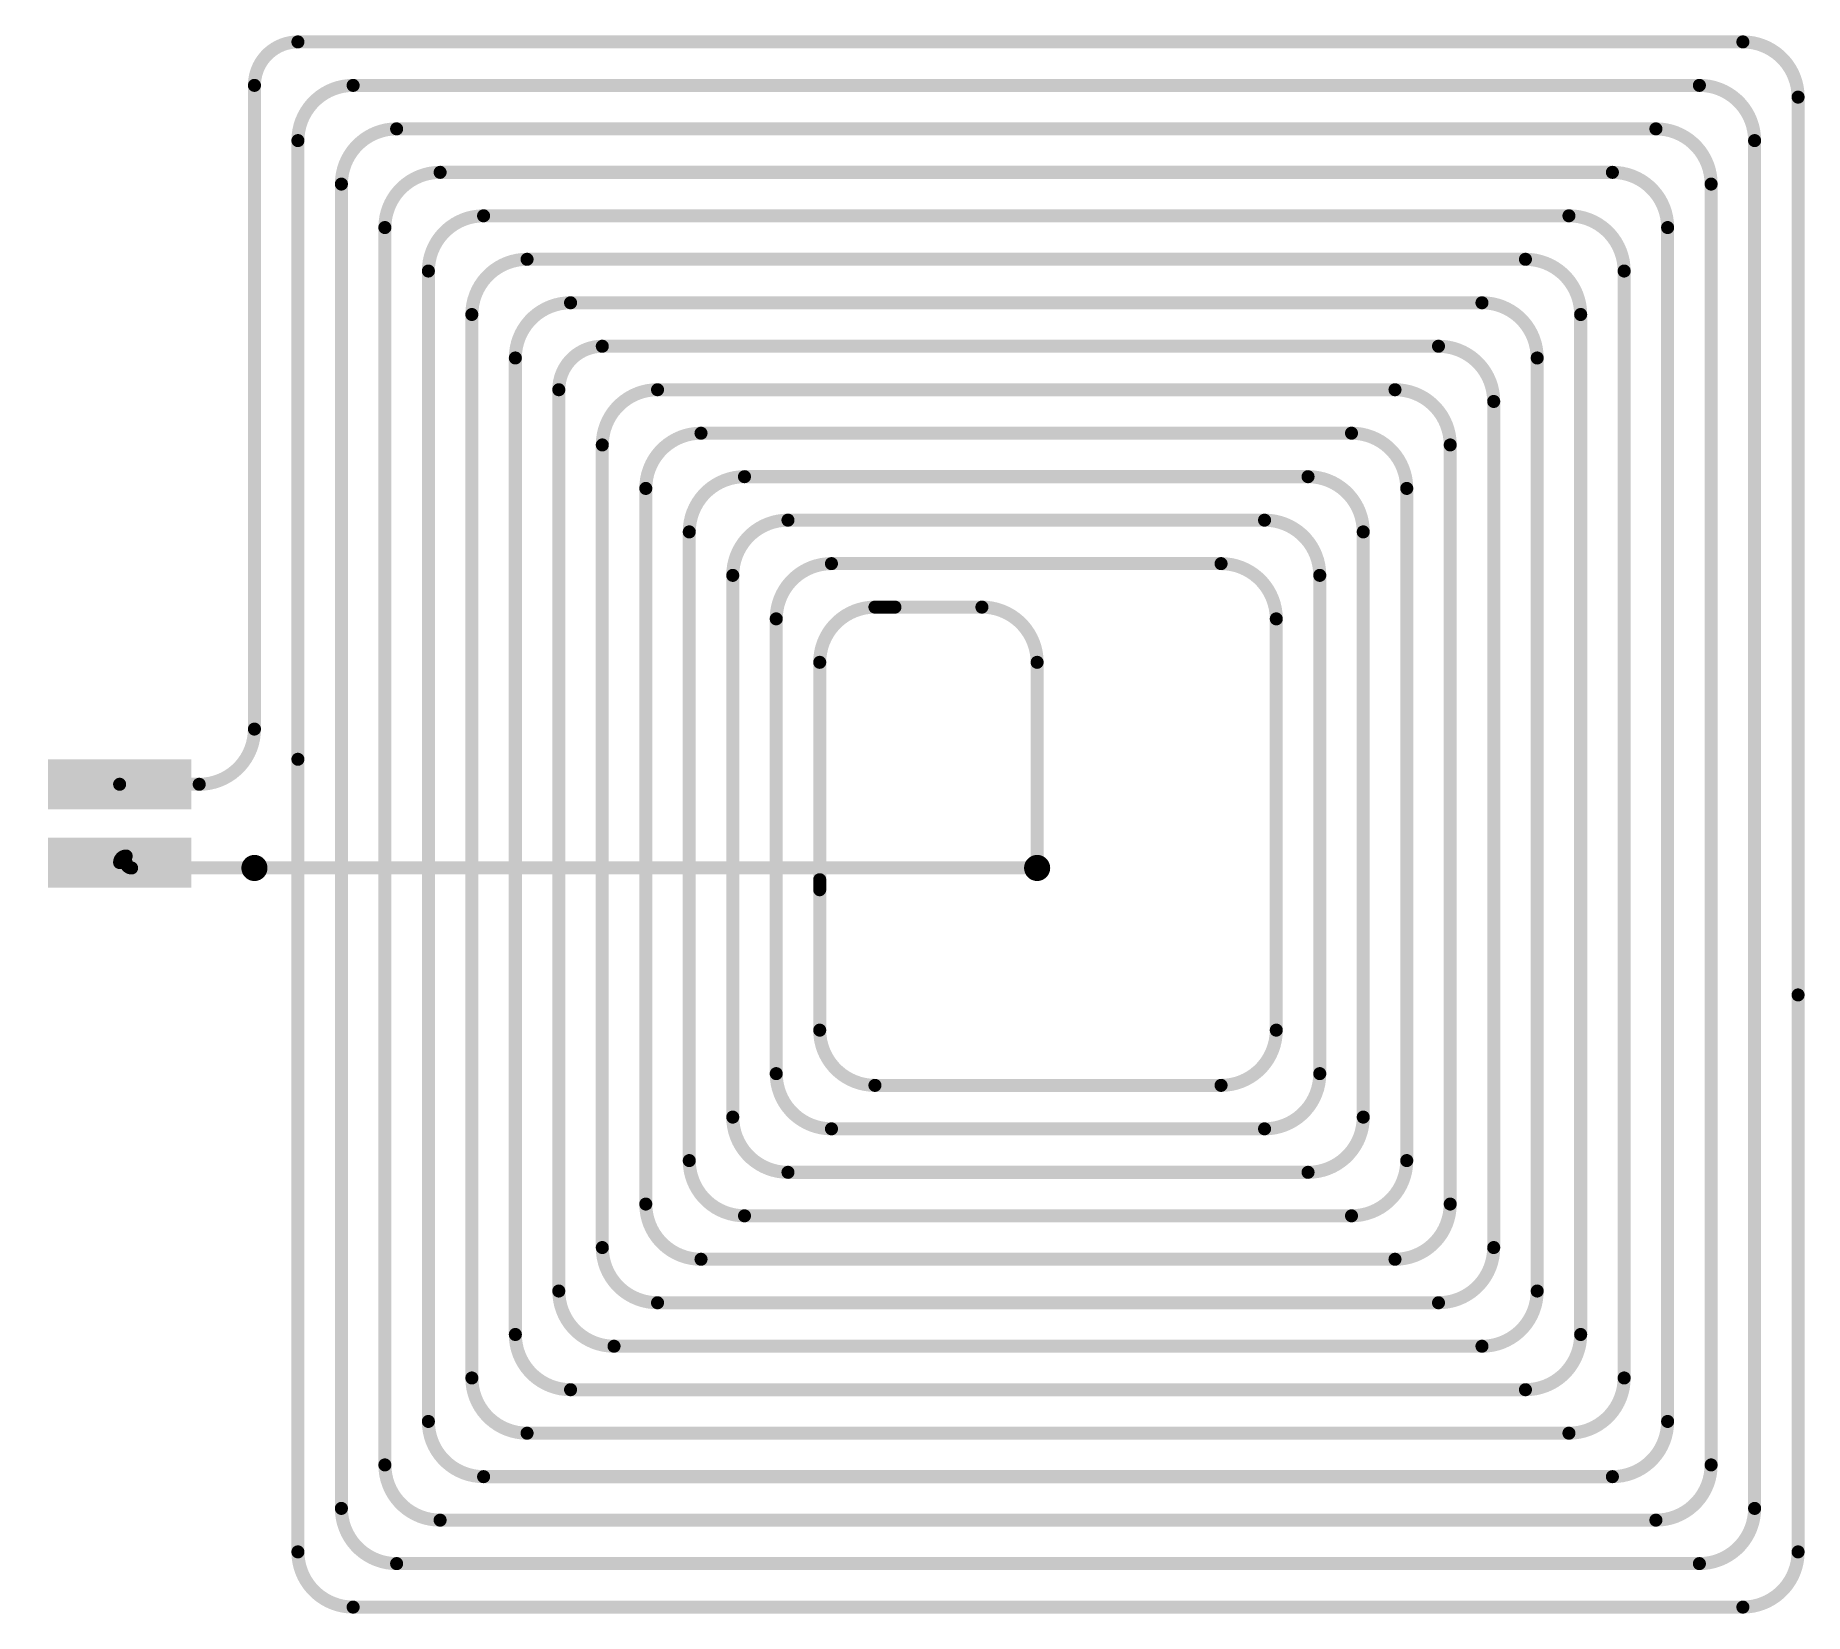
# Model space of a CAD drawing. Header units: inches. Extents: x 74 to 114.7, y 66.4 to 102.7.
import ezdxf

# ---------------------------------------------------------------- set-up
doc = ezdxf.new("R2010")
doc.units = ezdxf.units.IN
doc.layers.add('Bottom Layer', color=5, linetype='Continuous')
doc.layers.add('Top Layer', color=1, linetype='Continuous')

msp = doc.modelspace()

# ---------------------------------------------------------------- linework, layer by layer
at = {"layer": 'Bottom Layer', "const_width": 0.15}
for points in [[(78.846, 83.505, 1), (79.296, 83.505, 1)], [(78.996, 83.505, 1), (79.146, 83.505, 1)], [(96.846, 83.505, 1), (97.296, 83.505, 1)], [(96.996, 83.505, 1), (97.146, 83.505, 1)]]:
    msp.add_lwpolyline(points, format="xyb", close=True, dxfattribs=at)
at = {"layer": 'Bottom Layer', "const_width": 0.3}
msp.add_lwpolyline([(79.071, 83.505), (97.071, 83.505)], dxfattribs=at)
at = {"layer": 'Top Layer', "const_width": 0.3}
for points in [[(79.071, 101.505, -0.414214), (80.071, 102.505)], [(113.301, 102.505, -0.414214), (114.571, 101.235)], [(80.071, 100.235, -0.414214), (81.341, 101.505)], [(112.301, 101.505, -0.414214), (113.571, 100.235)], [(81.071, 99.235, -0.414214), (82.341, 100.505)], [(111.301, 100.505, -0.414214), (112.571, 99.235)], [(82.071, 98.235, -0.414214), (83.341, 99.505)], [(110.301, 99.505, -0.414214), (111.571, 98.235)], [(83.071, 97.235, -0.414214), (84.341, 98.505)], [(109.301, 98.505, -0.414214), (110.571, 97.235)], [(84.071, 96.235, -0.414214), (85.341, 97.505)], [(108.301, 97.505, -0.414214), (109.571, 96.235)], [(85.071, 95.235, -0.414214), (86.341, 96.505)], [(107.301, 96.505, -0.414214), (108.571, 95.235)], [(86.071, 94.505, -0.414214), (87.071, 95.505)], [(106.301, 95.505, -0.414214), (107.571, 94.235)], [(87.071, 93.235, -0.414214), (88.341, 94.505)], [(105.301, 94.505, -0.414214), (106.571, 93.235)], [(88.071, 92.235, -0.414214), (89.341, 93.505)], [(104.301, 93.505, -0.414214), (105.571, 92.235)], [(89.071, 91.235, -0.414214), (90.341, 92.505)], [(103.301, 92.505, -0.414214), (104.571, 91.235)], [(90.071, 90.235, -0.414214), (91.341, 91.505)], [(102.301, 91.505, -0.414214), (103.571, 90.235)], [(91.071, 89.235, -0.414214), (92.341, 90.505)], [(101.301, 90.505, -0.414214), (102.571, 89.235)], [(92.071, 88.235, -0.414214), (93.341, 89.505)], [(95.801, 89.505, -0.414214), (97.071, 88.235)], [(79.071, 86.7, -0.414214), (77.801, 85.43)], [(75.971, 83.63, -0.414214), (76.121, 83.78)], [(76.246, 83.505, -0.414214), (76.121, 83.63)], [(93.341, 78.505, -0.414214), (92.071, 79.775)], [(102.571, 79.775, -0.414214), (101.301, 78.505)], [(92.341, 77.505, -0.414214), (91.071, 78.775)], [(103.571, 78.775, -0.414214), (102.301, 77.505)], [(91.341, 76.505, -0.414214), (90.071, 77.775)], [(104.571, 77.775, -0.414214), (103.301, 76.505)], [(90.341, 75.505, -0.414214), (89.071, 76.775)], [(105.571, 76.775, -0.414214), (104.301, 75.505)], [(89.341, 74.505, -0.414214), (88.071, 75.775)], [(106.571, 75.775, -0.414214), (105.301, 74.505)], [(88.341, 73.505, -0.414214), (87.071, 74.775)], [(107.571, 74.775, -0.414214), (106.301, 73.505)], [(87.341, 72.505, -0.414214), (86.071, 73.775)], [(108.571, 73.775, -0.414214), (107.301, 72.505)], [(86.341, 71.505, -0.414214), (85.071, 72.775)], [(109.571, 72.775, -0.414214), (108.301, 71.505)], [(85.341, 70.505, -0.414214), (84.071, 71.775)], [(110.571, 71.775, -0.414214), (109.301, 70.505)], [(84.341, 69.505, -0.414214), (83.071, 70.775)], [(111.571, 70.775, -0.414214), (110.301, 69.505)], [(83.341, 68.505, -0.414214), (82.071, 69.775)], [(112.571, 69.775, -0.414214), (111.301, 68.505)], [(82.341, 67.505, -0.414214), (81.071, 68.775)], [(113.571, 68.775, -0.414214), (112.301, 67.505)], [(81.341, 66.505, -0.414214), (80.071, 67.775)], [(114.571, 67.775, -0.414214), (113.301, 66.505)]]:
    msp.add_lwpolyline(points, format="xyb", dxfattribs=at)
at = {"layer": 'Top Layer'}
for points, const_width in [([(80.071, 102.505), (113.301, 102.505)], 0.3), ([(79.071, 86.7), (79.071, 101.505)], 0.3), ([(81.341, 101.505), (112.301, 101.505)], 0.3), ([(114.571, 80.585), (114.571, 101.235)], 0.3), ([(82.341, 100.505), (111.301, 100.505)], 0.3), ([(80.071, 86.005), (80.071, 100.235)], 0.3), ([(113.571, 68.775), (113.571, 100.235)], 0.3), ([(81.071, 68.775), (81.071, 99.235)], 0.3), ([(83.341, 99.505), (110.301, 99.505)], 0.3), ([(112.571, 69.775), (112.571, 99.235)], 0.3), ([(84.341, 98.505), (109.301, 98.505)], 0.3), ([(82.071, 69.775), (82.071, 98.235)], 0.3), ([(111.571, 70.775), (111.571, 98.235)], 0.3), ([(85.341, 97.505), (108.301, 97.505)], 0.3), ([(83.071, 70.775), (83.071, 97.235)], 0.3), ([(110.571, 71.775), (110.571, 97.235)], 0.3), ([(86.341, 96.505), (107.301, 96.505)], 0.3), ([(84.071, 71.775), (84.071, 96.235)], 0.3), ([(109.571, 72.775), (109.571, 96.235)], 0.3), ([(87.071, 95.505), (106.301, 95.505)], 0.3), ([(85.071, 72.775), (85.071, 95.235)], 0.3), ([(108.571, 73.775), (108.571, 95.235)], 0.3), ([(86.071, 73.775), (86.071, 94.505)], 0.3), ([(88.341, 94.505), (105.301, 94.505)], 0.3), ([(107.571, 74.775), (107.571, 94.235)], 0.3), ([(89.341, 93.505), (104.301, 93.505)], 0.3), ([(87.071, 74.775), (87.071, 93.235)], 0.3), ([(106.571, 75.775), (106.571, 93.235)], 0.3), ([(88.071, 75.775), (88.071, 92.235)], 0.3), ([(90.341, 92.505), (103.301, 92.505)], 0.3), ([(105.571, 76.775), (105.571, 92.235)], 0.3), ([(91.341, 91.505), (102.301, 91.505)], 0.3), ([(89.071, 76.775), (89.071, 91.235)], 0.3), ([(104.571, 77.775), (104.571, 91.235)], 0.3), ([(90.071, 77.775), (90.071, 90.235)], 0.3), ([(92.341, 90.505), (101.301, 90.505)], 0.3), ([(103.571, 78.775), (103.571, 90.235)], 0.3), ([(93.341, 89.505), (93.801, 89.505)], 0.3), ([(93.801, 89.505), (95.801, 89.505)], 0.3), ([(91.071, 78.775), (91.071, 89.235)], 0.3), ([(102.571, 79.775), (102.571, 89.235)], 0.3), ([(92.071, 83.235), (92.071, 88.235)], 0.3), ([(97.071, 83.505), (97.071, 88.235)], 0.3), ([(75.146, 86.005), (75.146, 84.855)], 1.65), ([(76.796, 86.005), (76.796, 84.855)], 1.65), ([(74.321, 85.718), (77.621, 85.718)], 0.575), ([(80.071, 67.775), (80.071, 86.005)], 0.3), ([(75.971, 85.43), (77.801, 85.43)], 0.3), ([(74.321, 85.143), (77.621, 85.143)], 0.575), ([(75.146, 84.205), (75.146, 83.055)], 1.65), ([(76.796, 84.205), (76.796, 83.055)], 1.65), ([(74.321, 83.918), (77.621, 83.918)], 0.575), ([(74.321, 83.343), (77.621, 83.343)], 0.575), ([(76.246, 83.505), (79.071, 83.505)], 0.3), ([(92.071, 83.005), (92.071, 83.235)], 0.3), ([(92.071, 79.775), (92.071, 83.005)], 0.3), ([(114.571, 67.775), (114.571, 80.585)], 0.3), ([(93.341, 78.505), (101.301, 78.505)], 0.3), ([(92.341, 77.505), (102.301, 77.505)], 0.3), ([(91.341, 76.505), (103.301, 76.505)], 0.3), ([(90.341, 75.505), (104.301, 75.505)], 0.3), ([(89.341, 74.505), (105.301, 74.505)], 0.3), ([(88.341, 73.505), (106.301, 73.505)], 0.3), ([(87.341, 72.505), (107.301, 72.505)], 0.3), ([(86.341, 71.505), (108.301, 71.505)], 0.3), ([(85.341, 70.505), (109.301, 70.505)], 0.3), ([(84.341, 69.505), (110.301, 69.505)], 0.3), ([(83.341, 68.505), (111.301, 68.505)], 0.3), ([(82.341, 67.505), (112.301, 67.505)], 0.3), ([(81.341, 66.505), (113.301, 66.505)], 0.3)]:
    msp.add_lwpolyline(points, dxfattribs=dict(at, const_width=const_width))
for points, const_width in [([(79.996, 102.505, 1), (80.146, 102.505, 1)], 0.15), ([(79.996, 102.505, 1), (80.146, 102.505, 1)], 0.15), ([(113.226, 102.505, 1), (113.376, 102.505, 1)], 0.15), ([(113.226, 102.505, 1), (113.376, 102.505, 1)], 0.15), ([(78.996, 101.505, 1), (79.146, 101.505, 1)], 0.15), ([(78.996, 101.505, 1), (79.146, 101.505, 1)], 0.15), ([(81.266, 101.505, 1), (81.416, 101.505, 1)], 0.15), ([(81.266, 101.505, 1), (81.416, 101.505, 1)], 0.15), ([(112.226, 101.505, 1), (112.376, 101.505, 1)], 0.15), ([(112.226, 101.505, 1), (112.376, 101.505, 1)], 0.15), ([(114.496, 101.235, 1), (114.646, 101.235, 1)], 0.15), ([(114.496, 101.235, 1), (114.646, 101.235, 1)], 0.15), ([(82.266, 100.505, 1), (82.416, 100.505, 1)], 0.15), ([(82.266, 100.505, 1), (82.416, 100.505, 1)], 0.15), ([(111.226, 100.505, 1), (111.376, 100.505, 1)], 0.15), ([(111.226, 100.505, 1), (111.376, 100.505, 1)], 0.15), ([(79.996, 100.235, 1), (80.146, 100.235, 1)], 0.15), ([(79.996, 100.235, 1), (80.146, 100.235, 1)], 0.15), ([(113.496, 100.235, 1), (113.646, 100.235, 1)], 0.15), ([(113.496, 100.235, 1), (113.646, 100.235, 1)], 0.15), ([(80.996, 99.235, 1), (81.146, 99.235, 1)], 0.15), ([(80.996, 99.235, 1), (81.146, 99.235, 1)], 0.15), ([(83.266, 99.505, 1), (83.416, 99.505, 1)], 0.15), ([(83.266, 99.505, 1), (83.416, 99.505, 1)], 0.15), ([(110.226, 99.505, 1), (110.376, 99.505, 1)], 0.15), ([(110.226, 99.505, 1), (110.376, 99.505, 1)], 0.15), ([(112.496, 99.235, 1), (112.646, 99.235, 1)], 0.15), ([(112.496, 99.235, 1), (112.646, 99.235, 1)], 0.15), ([(84.266, 98.505, 1), (84.416, 98.505, 1)], 0.15), ([(84.266, 98.505, 1), (84.416, 98.505, 1)], 0.15), ([(109.226, 98.505, 1), (109.376, 98.505, 1)], 0.15), ([(109.226, 98.505, 1), (109.376, 98.505, 1)], 0.15), ([(81.996, 98.235, 1), (82.146, 98.235, 1)], 0.15), ([(81.996, 98.235, 1), (82.146, 98.235, 1)], 0.15), ([(111.496, 98.235, 1), (111.646, 98.235, 1)], 0.15), ([(111.496, 98.235, 1), (111.646, 98.235, 1)], 0.15), ([(85.266, 97.505, 1), (85.416, 97.505, 1)], 0.15), ([(85.266, 97.505, 1), (85.416, 97.505, 1)], 0.15), ([(108.226, 97.505, 1), (108.376, 97.505, 1)], 0.15), ([(108.226, 97.505, 1), (108.376, 97.505, 1)], 0.15), ([(82.996, 97.235, 1), (83.146, 97.235, 1)], 0.15), ([(82.996, 97.235, 1), (83.146, 97.235, 1)], 0.15), ([(110.496, 97.235, 1), (110.646, 97.235, 1)], 0.15), ([(110.496, 97.235, 1), (110.646, 97.235, 1)], 0.15), ([(86.266, 96.505, 1), (86.416, 96.505, 1)], 0.15), ([(86.266, 96.505, 1), (86.416, 96.505, 1)], 0.15), ([(107.226, 96.505, 1), (107.376, 96.505, 1)], 0.15), ([(107.226, 96.505, 1), (107.376, 96.505, 1)], 0.15), ([(83.996, 96.235, 1), (84.146, 96.235, 1)], 0.15), ([(83.996, 96.235, 1), (84.146, 96.235, 1)], 0.15), ([(109.496, 96.235, 1), (109.646, 96.235, 1)], 0.15), ([(109.496, 96.235, 1), (109.646, 96.235, 1)], 0.15), ([(86.996, 95.505, 1), (87.146, 95.505, 1)], 0.15), ([(86.996, 95.505, 1), (87.146, 95.505, 1)], 0.15), ([(106.226, 95.505, 1), (106.376, 95.505, 1)], 0.15), ([(106.226, 95.505, 1), (106.376, 95.505, 1)], 0.15), ([(84.996, 95.235, 1), (85.146, 95.235, 1)], 0.15), ([(84.996, 95.235, 1), (85.146, 95.235, 1)], 0.15), ([(108.496, 95.235, 1), (108.646, 95.235, 1)], 0.15), ([(108.496, 95.235, 1), (108.646, 95.235, 1)], 0.15), ([(85.996, 94.505, 1), (86.146, 94.505, 1)], 0.15), ([(85.996, 94.505, 1), (86.146, 94.505, 1)], 0.15), ([(88.266, 94.505, 1), (88.416, 94.505, 1)], 0.15), ([(88.266, 94.505, 1), (88.416, 94.505, 1)], 0.15), ([(105.226, 94.505, 1), (105.376, 94.505, 1)], 0.15), ([(105.226, 94.505, 1), (105.376, 94.505, 1)], 0.15), ([(107.496, 94.235, 1), (107.646, 94.235, 1)], 0.15), ([(107.496, 94.235, 1), (107.646, 94.235, 1)], 0.15), ([(89.266, 93.505, 1), (89.416, 93.505, 1)], 0.15), ([(89.266, 93.505, 1), (89.416, 93.505, 1)], 0.15), ([(104.226, 93.505, 1), (104.376, 93.505, 1)], 0.15), ([(104.226, 93.505, 1), (104.376, 93.505, 1)], 0.15), ([(86.996, 93.235, 1), (87.146, 93.235, 1)], 0.15), ([(86.996, 93.235, 1), (87.146, 93.235, 1)], 0.15), ([(106.496, 93.235, 1), (106.646, 93.235, 1)], 0.15), ([(106.496, 93.235, 1), (106.646, 93.235, 1)], 0.15), ([(87.996, 92.235, 1), (88.146, 92.235, 1)], 0.15), ([(87.996, 92.235, 1), (88.146, 92.235, 1)], 0.15), ([(90.266, 92.505, 1), (90.416, 92.505, 1)], 0.15), ([(90.266, 92.505, 1), (90.416, 92.505, 1)], 0.15), ([(103.226, 92.505, 1), (103.376, 92.505, 1)], 0.15), ([(103.226, 92.505, 1), (103.376, 92.505, 1)], 0.15), ([(105.496, 92.235, 1), (105.646, 92.235, 1)], 0.15), ([(105.496, 92.235, 1), (105.646, 92.235, 1)], 0.15), ([(91.266, 91.505, 1), (91.416, 91.505, 1)], 0.15), ([(91.266, 91.505, 1), (91.416, 91.505, 1)], 0.15), ([(102.226, 91.505, 1), (102.376, 91.505, 1)], 0.15), ([(102.226, 91.505, 1), (102.376, 91.505, 1)], 0.15), ([(88.996, 91.235, 1), (89.146, 91.235, 1)], 0.15), ([(88.996, 91.235, 1), (89.146, 91.235, 1)], 0.15), ([(104.496, 91.235, 1), (104.646, 91.235, 1)], 0.15), ([(104.496, 91.235, 1), (104.646, 91.235, 1)], 0.15), ([(89.996, 90.235, 1), (90.146, 90.235, 1)], 0.15), ([(89.996, 90.235, 1), (90.146, 90.235, 1)], 0.15), ([(92.266, 90.505, 1), (92.416, 90.505, 1)], 0.15), ([(92.266, 90.505, 1), (92.416, 90.505, 1)], 0.15), ([(101.226, 90.505, 1), (101.376, 90.505, 1)], 0.15), ([(101.226, 90.505, 1), (101.376, 90.505, 1)], 0.15), ([(103.496, 90.235, 1), (103.646, 90.235, 1)], 0.15), ([(103.496, 90.235, 1), (103.646, 90.235, 1)], 0.15), ([(93.266, 89.505, 1), (93.416, 89.505, 1)], 0.15), ([(93.266, 89.505, 1), (93.416, 89.505, 1)], 0.15), ([(93.726, 89.505, 1), (93.876, 89.505, 1)], 0.15), ([(93.726, 89.505, 1), (93.876, 89.505, 1)], 0.15), ([(95.726, 89.505, 1), (95.876, 89.505, 1)], 0.15), ([(95.726, 89.505, 1), (95.876, 89.505, 1)], 0.15), ([(90.996, 89.235, 1), (91.146, 89.235, 1)], 0.15), ([(90.996, 89.235, 1), (91.146, 89.235, 1)], 0.15), ([(102.496, 89.235, 1), (102.646, 89.235, 1)], 0.15), ([(102.496, 89.235, 1), (102.646, 89.235, 1)], 0.15), ([(91.996, 88.235, 1), (92.146, 88.235, 1)], 0.15), ([(91.996, 88.235, 1), (92.146, 88.235, 1)], 0.15), ([(96.996, 88.235, 1), (97.146, 88.235, 1)], 0.15), ([(96.996, 88.235, 1), (97.146, 88.235, 1)], 0.15), ([(78.996, 86.7, 1), (79.146, 86.7, 1)], 0.15), ([(78.996, 86.7, 1), (79.146, 86.7, 1)], 0.15), ([(75.684, 85.43, 1), (76.259, 85.43, 1)], 0.575), ([(79.996, 86.005, 1), (80.146, 86.005, 1)], 0.15), ([(79.996, 86.005, 1), (80.146, 86.005, 1)], 0.15), ([(75.896, 85.43, 1), (76.046, 85.43, 1)], 0.15), ([(77.726, 85.43, 1), (77.876, 85.43, 1)], 0.15), ([(77.726, 85.43, 1), (77.876, 85.43, 1)], 0.15), ([(75.684, 83.63, 1), (76.259, 83.63, 1)], 0.575), ([(76.046, 83.78, 1), (76.196, 83.78, 1)], 0.15), ([(75.896, 83.63, 1), (76.046, 83.63, 1)], 0.15), ([(76.046, 83.63, 1), (76.196, 83.63, 1)], 0.15), ([(76.171, 83.505, 1), (76.321, 83.505, 1)], 0.15), ([(76.171, 83.505, 1), (76.321, 83.505, 1)], 0.15), ([(78.846, 83.505, 1), (79.296, 83.505, 1)], 0.15), ([(78.996, 83.505, 1), (79.146, 83.505, 1)], 0.15), ([(96.846, 83.505, 1), (97.296, 83.505, 1)], 0.15), ([(96.996, 83.505, 1), (97.146, 83.505, 1)], 0.15), ([(91.996, 83.235, 1), (92.146, 83.235, 1)], 0.15), ([(91.996, 83.235, 1), (92.146, 83.235, 1)], 0.15), ([(91.996, 83.005, 1), (92.146, 83.005, 1)], 0.15), ([(91.996, 83.005, 1), (92.146, 83.005, 1)], 0.15), ([(114.496, 80.585, 1), (114.646, 80.585, 1)], 0.15), ([(114.496, 80.585, 1), (114.646, 80.585, 1)], 0.15), ([(91.996, 79.775, 1), (92.146, 79.775, 1)], 0.15), ([(91.996, 79.775, 1), (92.146, 79.775, 1)], 0.15), ([(102.496, 79.775, 1), (102.646, 79.775, 1)], 0.15), ([(102.496, 79.775, 1), (102.646, 79.775, 1)], 0.15), ([(90.996, 78.775, 1), (91.146, 78.775, 1)], 0.15), ([(90.996, 78.775, 1), (91.146, 78.775, 1)], 0.15), ([(93.266, 78.505, 1), (93.416, 78.505, 1)], 0.15), ([(93.266, 78.505, 1), (93.416, 78.505, 1)], 0.15), ([(101.226, 78.505, 1), (101.376, 78.505, 1)], 0.15), ([(101.226, 78.505, 1), (101.376, 78.505, 1)], 0.15), ([(103.496, 78.775, 1), (103.646, 78.775, 1)], 0.15), ([(103.496, 78.775, 1), (103.646, 78.775, 1)], 0.15), ([(89.996, 77.775, 1), (90.146, 77.775, 1)], 0.15), ([(89.996, 77.775, 1), (90.146, 77.775, 1)], 0.15), ([(104.496, 77.775, 1), (104.646, 77.775, 1)], 0.15), ([(104.496, 77.775, 1), (104.646, 77.775, 1)], 0.15), ([(92.266, 77.505, 1), (92.416, 77.505, 1)], 0.15), ([(92.266, 77.505, 1), (92.416, 77.505, 1)], 0.15), ([(102.226, 77.505, 1), (102.376, 77.505, 1)], 0.15), ([(102.226, 77.505, 1), (102.376, 77.505, 1)], 0.15), ([(88.996, 76.775, 1), (89.146, 76.775, 1)], 0.15), ([(88.996, 76.775, 1), (89.146, 76.775, 1)], 0.15), ([(105.496, 76.775, 1), (105.646, 76.775, 1)], 0.15), ([(105.496, 76.775, 1), (105.646, 76.775, 1)], 0.15), ([(91.266, 76.505, 1), (91.416, 76.505, 1)], 0.15), ([(91.266, 76.505, 1), (91.416, 76.505, 1)], 0.15), ([(103.226, 76.505, 1), (103.376, 76.505, 1)], 0.15), ([(103.226, 76.505, 1), (103.376, 76.505, 1)], 0.15), ([(87.996, 75.775, 1), (88.146, 75.775, 1)], 0.15), ([(87.996, 75.775, 1), (88.146, 75.775, 1)], 0.15), ([(106.496, 75.775, 1), (106.646, 75.775, 1)], 0.15), ([(106.496, 75.775, 1), (106.646, 75.775, 1)], 0.15), ([(90.266, 75.505, 1), (90.416, 75.505, 1)], 0.15), ([(90.266, 75.505, 1), (90.416, 75.505, 1)], 0.15), ([(104.226, 75.505, 1), (104.376, 75.505, 1)], 0.15), ([(104.226, 75.505, 1), (104.376, 75.505, 1)], 0.15), ([(86.996, 74.775, 1), (87.146, 74.775, 1)], 0.15), ([(86.996, 74.775, 1), (87.146, 74.775, 1)], 0.15), ([(107.496, 74.775, 1), (107.646, 74.775, 1)], 0.15), ([(107.496, 74.775, 1), (107.646, 74.775, 1)], 0.15), ([(89.266, 74.505, 1), (89.416, 74.505, 1)], 0.15), ([(89.266, 74.505, 1), (89.416, 74.505, 1)], 0.15), ([(105.226, 74.505, 1), (105.376, 74.505, 1)], 0.15), ([(105.226, 74.505, 1), (105.376, 74.505, 1)], 0.15), ([(85.996, 73.775, 1), (86.146, 73.775, 1)], 0.15), ([(85.996, 73.775, 1), (86.146, 73.775, 1)], 0.15), ([(88.266, 73.505, 1), (88.416, 73.505, 1)], 0.15), ([(88.266, 73.505, 1), (88.416, 73.505, 1)], 0.15), ([(106.226, 73.505, 1), (106.376, 73.505, 1)], 0.15), ([(106.226, 73.505, 1), (106.376, 73.505, 1)], 0.15), ([(108.496, 73.775, 1), (108.646, 73.775, 1)], 0.15), ([(108.496, 73.775, 1), (108.646, 73.775, 1)], 0.15), ([(84.996, 72.775, 1), (85.146, 72.775, 1)], 0.15), ([(84.996, 72.775, 1), (85.146, 72.775, 1)], 0.15), ([(109.496, 72.775, 1), (109.646, 72.775, 1)], 0.15), ([(109.496, 72.775, 1), (109.646, 72.775, 1)], 0.15), ([(87.266, 72.505, 1), (87.416, 72.505, 1)], 0.15), ([(87.266, 72.505, 1), (87.416, 72.505, 1)], 0.15), ([(107.226, 72.505, 1), (107.376, 72.505, 1)], 0.15), ([(107.226, 72.505, 1), (107.376, 72.505, 1)], 0.15), ([(83.996, 71.775, 1), (84.146, 71.775, 1)], 0.15), ([(83.996, 71.775, 1), (84.146, 71.775, 1)], 0.15), ([(86.266, 71.505, 1), (86.416, 71.505, 1)], 0.15), ([(86.266, 71.505, 1), (86.416, 71.505, 1)], 0.15), ([(108.226, 71.505, 1), (108.376, 71.505, 1)], 0.15), ([(108.226, 71.505, 1), (108.376, 71.505, 1)], 0.15), ([(110.496, 71.775, 1), (110.646, 71.775, 1)], 0.15), ([(110.496, 71.775, 1), (110.646, 71.775, 1)], 0.15), ([(82.996, 70.775, 1), (83.146, 70.775, 1)], 0.15), ([(82.996, 70.775, 1), (83.146, 70.775, 1)], 0.15), ([(111.496, 70.775, 1), (111.646, 70.775, 1)], 0.15), ([(111.496, 70.775, 1), (111.646, 70.775, 1)], 0.15), ([(85.266, 70.505, 1), (85.416, 70.505, 1)], 0.15), ([(85.266, 70.505, 1), (85.416, 70.505, 1)], 0.15), ([(109.226, 70.505, 1), (109.376, 70.505, 1)], 0.15), ([(109.226, 70.505, 1), (109.376, 70.505, 1)], 0.15), ([(81.996, 69.775, 1), (82.146, 69.775, 1)], 0.15), ([(81.996, 69.775, 1), (82.146, 69.775, 1)], 0.15), ([(84.266, 69.505, 1), (84.416, 69.505, 1)], 0.15), ([(84.266, 69.505, 1), (84.416, 69.505, 1)], 0.15), ([(110.226, 69.505, 1), (110.376, 69.505, 1)], 0.15), ([(110.226, 69.505, 1), (110.376, 69.505, 1)], 0.15), ([(112.496, 69.775, 1), (112.646, 69.775, 1)], 0.15), ([(112.496, 69.775, 1), (112.646, 69.775, 1)], 0.15), ([(80.996, 68.775, 1), (81.146, 68.775, 1)], 0.15), ([(80.996, 68.775, 1), (81.146, 68.775, 1)], 0.15), ([(113.496, 68.775, 1), (113.646, 68.775, 1)], 0.15), ([(113.496, 68.775, 1), (113.646, 68.775, 1)], 0.15), ([(83.266, 68.505, 1), (83.416, 68.505, 1)], 0.15), ([(83.266, 68.505, 1), (83.416, 68.505, 1)], 0.15), ([(111.226, 68.505, 1), (111.376, 68.505, 1)], 0.15), ([(111.226, 68.505, 1), (111.376, 68.505, 1)], 0.15), ([(79.996, 67.775, 1), (80.146, 67.775, 1)], 0.15), ([(79.996, 67.775, 1), (80.146, 67.775, 1)], 0.15), ([(82.266, 67.505, 1), (82.416, 67.505, 1)], 0.15), ([(82.266, 67.505, 1), (82.416, 67.505, 1)], 0.15), ([(112.226, 67.505, 1), (112.376, 67.505, 1)], 0.15), ([(112.226, 67.505, 1), (112.376, 67.505, 1)], 0.15), ([(114.496, 67.775, 1), (114.646, 67.775, 1)], 0.15), ([(114.496, 67.775, 1), (114.646, 67.775, 1)], 0.15), ([(81.266, 66.505, 1), (81.416, 66.505, 1)], 0.15), ([(81.266, 66.505, 1), (81.416, 66.505, 1)], 0.15), ([(113.226, 66.505, 1), (113.376, 66.505, 1)], 0.15), ([(113.226, 66.505, 1), (113.376, 66.505, 1)], 0.15)]:
    msp.add_lwpolyline(points, format="xyb", close=True, dxfattribs=dict(at, const_width=const_width))

doc.saveas('drawing.dxf')
